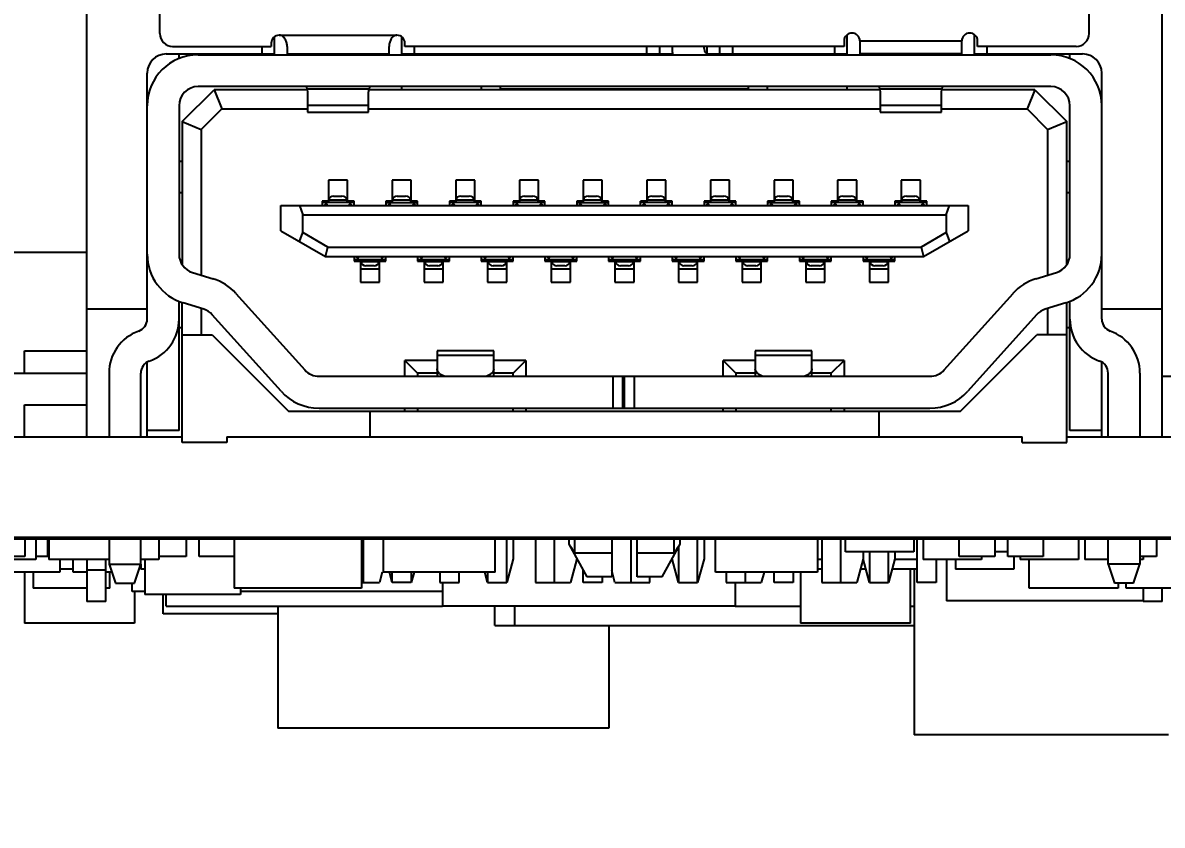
# Model space of a CAD drawing. Header units: millimetres. Extents: x 15 to 418, y 12 to 300.
# Drawn here: x 146.5 to 164.41, y 50.06 to 62.66 of the extents above; entities that cross this region are included whole.
import ezdxf

# ---------------------------------------------------------------- set-up
doc = ezdxf.new("R2010")
doc.units = ezdxf.units.MM
doc.header["$LTSCALE"] = 23.1
doc.layers.get('0').update_dxf_attribs({"linetype": 'CONTINUOUS'})
doc.styles.get("Standard").update_dxf_attribs({"font": 'txt', "width": 0.8})
doc.dimstyles.new('DIMSTYLE_3', dxfattribs={"dimtxt": 4, "dimasz": 4, "dimexe": 0.5, "dimexo": 0.0625, "dimgap": 1, "dimtad": 0, "dimtih": 1, "dimtoh": 1, "dimdec": 1, "dimdsep": 46, "dimtxsty": 'Standard', "dimblk": '_FILLED', "dimblk1": '_FILLED', "dimblk2": '_FILLED', "dimcen": 0.09, "dimadec": 0, "dimazin": 0, "dimtp": 0.01, "dimtm": 0.01, "dimtfac": 1, "dimtdec": 1, "dimtofl": 0, "dimtmove": 0, "dimatfit": 3, "dimldrblk": '_FILLED', "dimfxl": 0, "dimtolj": 1, "dimarcsym": 0})

# ---------------------------------------------------------------- blocks, each defined once
blk = doc.blocks.new('_FILLED')
at = {"color": 0, "linetype": 'ByBlock'}
blk.add_solid([(0, 0), (-1, 0.25), (-1, -0.25)], dxfattribs=at)
blk = doc.blocks.new('*D7')
at = {"color": 2, "linetype": 'Continuous', "transparency": 16777216}
for p, q in [((163.321, 75.647), (203.316, 75.647)), ((202.816, 75.647), (202.816, 62.851)), ((202.816, 50.055), (202.816, 62.851)), ((182.071, 50.055), (203.316, 50.055))]:
    blk.add_line(p, q, dxfattribs=at)
at = {"color": 2, "linetype": 'Continuous', "transparency": 16777216, "xscale": 4, "yscale": 4, "zscale": 4}
for p, rotation in [((202.816, 75.647), 90), ((202.816, 50.055), 270)]:
    blk.add_blockref('_FILLED', p, dxfattribs=dict(at, rotation=rotation))

msp = doc.modelspace()

# ---------------------------------------------------------------- linework, layer by layer
at = {"color": 6, "linetype": 'Continuous'}
for p, q in [((147.508, 56.155), (147.508, 74.047)), ((164.408, 56.155), (164.408, 74.047)), ((148.658, 62.487), (148.658, 66.437)), ((163.258, 62.487), (163.258, 66.437)), ((150.408, 62.337), (150.408, 62.287)), ((150.458, 62.167), (150.458, 62.435)), ((150.533, 62.462), (152.383, 62.462)), ((152.458, 62.155), (152.458, 62.435)), ((152.508, 62.287), (152.508, 62.337)), ((159.408, 62.371), (159.408, 62.287)), ((159.458, 62.155), (159.458, 62.468)), ((159.658, 62.371), (161.258, 62.371)), ((159.658, 62.371), (159.658, 62.155)), ((161.258, 62.155), (161.258, 62.371)), ((161.458, 62.167), (161.458, 62.468)), ((161.508, 62.287), (161.508, 62.371)), ((148.758, 62.167), (150.458, 62.167)), ((148.858, 62.287), (150.408, 62.287)), ((148.958, 62.097), (148.958, 62.167)), ((149.258, 62.155), (162.658, 62.155)), ((150.258, 62.287), (150.258, 62.167)), ((150.658, 62.285), (150.658, 62.155)), ((152.258, 62.164), (150.658, 62.164)), ((152.258, 62.155), (152.258, 62.285)), ((152.458, 62.167), (156.708, 62.167)), ((159.408, 62.287), (152.508, 62.287)), ((152.658, 62.167), (152.658, 62.287)), ((153.708, 62.167), (153.708, 62.155)), ((154.008, 62.167), (154.008, 62.155)), ((156.308, 62.167), (156.308, 62.287)), ((156.508, 62.287), (156.508, 62.167)), ((156.708, 62.287), (156.708, 62.255)), ((157.208, 62.255), (157.208, 62.287)), ((157.258, 62.167), (157.258, 62.287)), ((157.263, 62.167), (159.458, 62.167)), ((157.458, 62.167), (157.458, 62.287)), ((157.658, 62.287), (157.658, 62.167)), ((157.908, 62.155), (157.908, 62.167)), ((158.208, 62.155), (158.208, 62.167)), ((159.258, 62.287), (159.258, 62.167)), ((161.258, 62.171), (159.658, 62.171)), ((161.458, 62.167), (163.158, 62.167)), ((163.058, 62.287), (161.508, 62.287)), ((161.658, 62.167), (161.658, 62.287)), ((162.958, 62.097), (162.958, 62.167)), ((148.458, 58.004), (148.458, 61.867)), ((163.458, 58.004), (163.458, 61.867)), ((149.008, 61.105), (149.508, 61.605)), ((162.658, 61.655), (149.258, 61.655)), ((149.508, 61.605), (149.633, 61.305)), ((150.972, 61.605), (149.508, 61.605)), ((150.972, 61.615), (150.978, 61.56)), ((151.945, 61.615), (150.972, 61.615)), ((151.938, 61.56), (151.945, 61.615)), ((159.972, 61.605), (151.945, 61.605)), ((152.458, 61.605), (152.458, 61.655)), ((153.708, 61.655), (153.708, 61.605)), ((153.996, 61.605), (154.008, 61.617)), ((154.008, 61.617), (154.008, 61.655)), ((157.908, 61.617), (154.008, 61.617)), ((157.908, 61.617), (157.908, 61.655)), ((157.908, 61.617), (157.92, 61.605)), ((158.208, 61.605), (158.208, 61.655)), ((159.458, 61.605), (159.458, 61.655)), ((160.945, 61.615), (159.972, 61.615)), ((159.972, 61.615), (159.978, 61.56)), ((160.938, 61.56), (160.945, 61.615)), ((162.408, 61.605), (160.945, 61.605)), ((162.408, 61.605), (162.284, 61.305)), ((162.408, 61.605), (162.908, 61.105)), ((150.978, 61.56), (150.978, 61.255)), ((151.938, 61.255), (151.938, 61.56)), ((159.978, 61.56), (159.978, 61.255)), ((160.938, 61.255), (160.938, 61.56)), ((148.958, 61.355), (148.958, 59.022)), ((149.308, 60.981), (149.633, 61.305)), ((149.633, 61.305), (150.978, 61.305)), ((150.978, 61.363), (151.938, 61.363)), ((150.978, 61.255), (151.938, 61.255)), ((151.938, 61.305), (159.978, 61.305)), ((159.978, 61.363), (160.938, 61.363)), ((159.978, 61.255), (160.938, 61.255)), ((160.938, 61.305), (162.284, 61.305)), ((162.284, 61.305), (162.608, 60.981)), ((162.958, 59.022), (162.958, 61.355)), ((149.008, 61.105), (149.008, 58.861)), ((149.008, 61.105), (149.308, 60.981)), ((162.608, 60.981), (162.908, 61.105)), ((162.908, 58.861), (162.908, 61.105)), ((149.308, 60.981), (149.308, 58.693)), ((162.608, 60.981), (162.608, 58.693)), ((148.958, 60.485), (149.008, 60.485)), ((162.908, 60.485), (162.958, 60.485)), ((151.308, 60.185), (151.308, 59.855)), ((151.608, 60.185), (151.308, 60.185)), ((151.608, 59.855), (151.608, 60.185)), ((152.308, 60.185), (152.308, 59.855)), ((152.608, 60.185), (152.308, 60.185)), ((152.608, 59.855), (152.608, 60.185)), ((153.308, 60.185), (153.308, 59.855)), ((153.608, 60.185), (153.308, 60.185)), ((153.608, 59.855), (153.608, 60.185)), ((154.608, 60.185), (154.308, 60.185)), ((154.308, 60.185), (154.308, 59.855)), ((154.608, 59.855), (154.608, 60.185)), ((155.608, 60.185), (155.308, 60.185)), ((155.308, 60.185), (155.308, 59.855)), ((155.608, 59.855), (155.608, 60.185)), ((156.608, 60.185), (156.308, 60.185)), ((156.308, 60.185), (156.308, 59.855)), ((156.608, 59.855), (156.608, 60.185)), ((157.608, 60.185), (157.308, 60.185)), ((157.308, 60.185), (157.308, 59.855)), ((157.608, 59.855), (157.608, 60.185)), ((158.608, 60.185), (158.308, 60.185)), ((158.308, 60.185), (158.308, 59.855)), ((158.608, 59.855), (158.608, 60.185)), ((159.608, 60.185), (159.308, 60.185)), ((159.308, 60.185), (159.308, 59.855)), ((159.608, 59.855), (159.608, 60.185)), ((160.608, 60.185), (160.308, 60.185)), ((160.308, 60.185), (160.308, 59.855)), ((160.608, 59.855), (160.608, 60.185)), ((149.008, 59.985), (148.958, 59.985)), ((162.958, 59.985), (162.908, 59.985)), ((151.208, 59.855), (151.208, 59.79)), ((151.308, 59.855), (151.208, 59.855)), ((151.708, 59.835), (151.208, 59.835)), ((151.237, 59.79), (151.283, 59.835)), ((151.29, 59.79), (151.268, 59.82)), ((151.597, 59.869), (151.309, 59.869)), ((151.309, 59.855), (151.309, 59.835)), ((151.388, 59.935), (151.519, 59.935)), ((151.597, 59.869), (151.597, 59.835)), ((151.708, 59.855), (151.608, 59.855)), ((151.648, 59.82), (151.626, 59.79)), ((151.679, 59.79), (151.633, 59.835)), ((151.708, 59.79), (151.708, 59.855)), ((152.208, 59.855), (152.208, 59.79)), ((152.308, 59.855), (152.208, 59.855)), ((152.208, 59.835), (152.708, 59.835)), ((152.237, 59.79), (152.283, 59.835)), ((152.268, 59.82), (152.29, 59.79)), ((152.597, 59.869), (152.309, 59.869)), ((152.309, 59.855), (152.309, 59.835)), ((152.388, 59.935), (152.519, 59.935)), ((152.597, 59.869), (152.597, 59.835)), ((152.708, 59.855), (152.608, 59.855)), ((152.626, 59.79), (152.648, 59.82)), ((152.633, 59.835), (152.679, 59.79)), ((152.708, 59.79), (152.708, 59.855)), ((153.208, 59.855), (153.208, 59.79)), ((153.308, 59.855), (153.208, 59.855)), ((153.708, 59.835), (153.208, 59.835)), ((153.237, 59.79), (153.283, 59.835)), ((153.29, 59.79), (153.268, 59.82)), ((153.597, 59.869), (153.309, 59.869)), ((153.309, 59.855), (153.309, 59.835)), ((153.388, 59.935), (153.519, 59.935)), ((153.597, 59.869), (153.597, 59.835)), ((153.708, 59.855), (153.608, 59.855)), ((153.648, 59.82), (153.626, 59.79)), ((153.679, 59.79), (153.633, 59.835)), ((153.708, 59.79), (153.708, 59.855)), ((154.308, 59.855), (154.208, 59.855)), ((154.208, 59.855), (154.208, 59.79)), ((154.708, 59.835), (154.208, 59.835)), ((154.237, 59.79), (154.283, 59.835)), ((154.29, 59.79), (154.268, 59.82)), ((154.597, 59.869), (154.309, 59.869)), ((154.309, 59.855), (154.309, 59.835)), ((154.388, 59.935), (154.519, 59.935)), ((154.597, 59.869), (154.597, 59.835)), ((154.708, 59.855), (154.608, 59.855)), ((154.648, 59.82), (154.626, 59.79)), ((154.679, 59.79), (154.633, 59.835)), ((154.708, 59.79), (154.708, 59.855)), ((155.308, 59.855), (155.208, 59.855)), ((155.208, 59.855), (155.208, 59.79)), ((155.208, 59.835), (155.708, 59.835)), ((155.237, 59.79), (155.283, 59.835)), ((155.268, 59.82), (155.29, 59.79)), ((155.597, 59.869), (155.309, 59.869)), ((155.309, 59.855), (155.309, 59.835)), ((155.388, 59.935), (155.519, 59.935)), ((155.597, 59.869), (155.597, 59.835)), ((155.708, 59.855), (155.608, 59.855)), ((155.626, 59.79), (155.648, 59.82)), ((155.633, 59.835), (155.679, 59.79)), ((155.708, 59.79), (155.708, 59.855)), ((156.308, 59.855), (156.208, 59.855)), ((156.208, 59.79), (156.208, 59.855)), ((156.708, 59.835), (156.208, 59.835)), ((156.237, 59.79), (156.283, 59.835)), ((156.29, 59.79), (156.268, 59.82)), ((156.597, 59.869), (156.309, 59.869)), ((156.309, 59.855), (156.309, 59.835)), ((156.388, 59.935), (156.519, 59.935)), ((156.597, 59.869), (156.597, 59.835)), ((156.708, 59.855), (156.608, 59.855)), ((156.648, 59.82), (156.626, 59.79)), ((156.679, 59.79), (156.633, 59.835)), ((156.708, 59.79), (156.708, 59.855)), ((157.308, 59.855), (157.208, 59.855)), ((157.208, 59.855), (157.208, 59.79)), ((157.708, 59.835), (157.208, 59.835)), ((157.237, 59.79), (157.283, 59.835)), ((157.29, 59.79), (157.268, 59.82)), ((157.597, 59.869), (157.309, 59.869)), ((157.309, 59.855), (157.309, 59.835)), ((157.388, 59.935), (157.519, 59.935)), ((157.597, 59.869), (157.597, 59.835)), ((157.708, 59.855), (157.608, 59.855)), ((157.648, 59.82), (157.626, 59.79)), ((157.679, 59.79), (157.633, 59.835)), ((157.708, 59.79), (157.708, 59.855)), ((158.308, 59.855), (158.208, 59.855)), ((158.208, 59.855), (158.208, 59.79)), ((158.208, 59.835), (158.708, 59.835)), ((158.237, 59.79), (158.283, 59.835)), ((158.268, 59.82), (158.29, 59.79)), ((158.597, 59.869), (158.309, 59.869)), ((158.309, 59.855), (158.309, 59.835)), ((158.388, 59.935), (158.519, 59.935)), ((158.597, 59.869), (158.597, 59.835)), ((158.708, 59.855), (158.608, 59.855)), ((158.626, 59.79), (158.648, 59.82)), ((158.633, 59.835), (158.679, 59.79)), ((158.708, 59.79), (158.708, 59.855)), ((159.308, 59.855), (159.208, 59.855)), ((159.208, 59.855), (159.208, 59.79)), ((159.708, 59.835), (159.208, 59.835)), ((159.237, 59.79), (159.283, 59.835)), ((159.29, 59.79), (159.268, 59.82)), ((159.597, 59.869), (159.309, 59.869)), ((159.309, 59.855), (159.309, 59.835)), ((159.388, 59.935), (159.519, 59.935)), ((159.597, 59.869), (159.597, 59.835)), ((159.708, 59.855), (159.608, 59.855)), ((159.648, 59.82), (159.626, 59.79)), ((159.679, 59.79), (159.633, 59.835)), ((159.708, 59.79), (159.708, 59.855)), ((160.308, 59.855), (160.208, 59.855)), ((160.208, 59.855), (160.208, 59.79)), ((160.708, 59.835), (160.208, 59.835)), ((160.237, 59.79), (160.283, 59.835)), ((160.29, 59.79), (160.268, 59.82)), ((160.597, 59.869), (160.309, 59.869)), ((160.309, 59.855), (160.309, 59.835)), ((160.388, 59.935), (160.519, 59.935)), ((160.597, 59.869), (160.597, 59.835)), ((160.708, 59.855), (160.608, 59.855)), ((160.648, 59.82), (160.626, 59.79)), ((160.679, 59.79), (160.633, 59.835)), ((160.708, 59.79), (160.708, 59.855)), ((150.558, 59.39), (150.558, 59.79)), ((150.558, 59.79), (161.358, 59.79)), ((150.851, 59.79), (150.903, 59.64)), ((150.903, 59.364), (150.903, 59.64)), ((150.903, 59.64), (161.014, 59.64)), ((161.014, 59.64), (161.066, 59.79)), ((161.014, 59.64), (161.014, 59.364)), ((161.358, 59.79), (161.358, 59.39)), ((150.558, 59.39), (151.258, 58.985)), ((150.851, 59.221), (150.903, 59.364)), ((151.298, 59.135), (150.903, 59.364)), ((161.014, 59.364), (160.618, 59.135)), ((160.658, 58.985), (161.358, 59.39)), ((161.014, 59.364), (161.066, 59.221)), ((151.258, 58.985), (151.298, 59.135)), ((151.298, 59.135), (160.618, 59.135)), ((160.618, 59.135), (160.658, 58.985)), ((151.258, 58.985), (160.658, 58.985)), ((151.708, 58.985), (151.708, 58.915)), ((151.708, 58.94), (152.208, 58.94)), ((151.708, 58.915), (151.808, 58.915)), ((151.733, 58.94), (151.733, 58.915)), ((151.737, 58.985), (151.783, 58.94)), ((151.79, 58.985), (151.768, 58.955)), ((151.808, 58.94), (151.814, 58.906)), ((151.808, 58.915), (151.808, 58.585)), ((152.102, 58.906), (152.108, 58.94)), ((152.108, 58.585), (152.108, 58.915)), ((152.108, 58.915), (152.208, 58.915)), ((152.148, 58.955), (152.126, 58.985)), ((152.133, 58.94), (152.179, 58.985)), ((152.183, 58.915), (152.183, 58.94)), ((152.208, 58.915), (152.208, 58.985)), ((152.708, 58.985), (152.708, 58.915)), ((152.708, 58.94), (153.208, 58.94)), ((152.708, 58.915), (152.808, 58.915)), ((152.733, 58.94), (152.733, 58.915)), ((152.737, 58.985), (152.783, 58.94)), ((152.79, 58.985), (152.768, 58.955)), ((152.808, 58.94), (152.814, 58.906)), ((152.808, 58.915), (152.808, 58.585)), ((153.102, 58.906), (153.108, 58.94)), ((153.108, 58.585), (153.108, 58.915)), ((153.108, 58.915), (153.208, 58.915)), ((153.148, 58.955), (153.126, 58.985)), ((153.133, 58.94), (153.179, 58.985)), ((153.183, 58.915), (153.183, 58.94)), ((153.208, 58.915), (153.208, 58.985)), ((153.708, 58.985), (153.708, 58.915)), ((153.708, 58.94), (154.208, 58.94)), ((153.708, 58.915), (153.808, 58.915)), ((153.733, 58.94), (153.733, 58.915)), ((153.737, 58.985), (153.783, 58.94)), ((153.79, 58.985), (153.768, 58.955)), ((153.808, 58.94), (153.814, 58.906)), ((153.808, 58.915), (153.808, 58.585)), ((154.102, 58.906), (154.108, 58.94)), ((154.108, 58.915), (154.208, 58.915)), ((154.108, 58.585), (154.108, 58.915)), ((154.148, 58.955), (154.126, 58.985)), ((154.133, 58.94), (154.179, 58.985)), ((154.183, 58.915), (154.183, 58.94)), ((154.208, 58.915), (154.208, 58.985)), ((154.708, 58.985), (154.708, 58.915)), ((154.708, 58.94), (155.208, 58.94)), ((154.708, 58.915), (154.808, 58.915)), ((154.733, 58.94), (154.733, 58.915)), ((154.737, 58.985), (154.783, 58.94)), ((154.79, 58.985), (154.768, 58.955)), ((154.808, 58.94), (154.814, 58.906)), ((154.808, 58.915), (154.808, 58.585)), ((155.102, 58.906), (155.108, 58.94)), ((155.108, 58.915), (155.208, 58.915)), ((155.108, 58.585), (155.108, 58.915)), ((155.148, 58.955), (155.126, 58.985)), ((155.133, 58.94), (155.179, 58.985)), ((155.183, 58.915), (155.183, 58.94)), ((155.208, 58.915), (155.208, 58.985)), ((155.708, 58.985), (155.708, 58.915)), ((155.708, 58.94), (156.208, 58.94)), ((155.708, 58.915), (155.808, 58.915)), ((155.733, 58.94), (155.733, 58.915)), ((155.737, 58.985), (155.783, 58.94)), ((155.79, 58.985), (155.768, 58.955)), ((155.808, 58.94), (155.814, 58.906)), ((155.808, 58.915), (155.808, 58.585)), ((156.102, 58.906), (156.108, 58.94)), ((156.108, 58.915), (156.208, 58.915)), ((156.108, 58.585), (156.108, 58.915)), ((156.148, 58.955), (156.126, 58.985)), ((156.133, 58.94), (156.179, 58.985)), ((156.183, 58.915), (156.183, 58.94)), ((156.208, 58.915), (156.208, 58.985)), ((156.708, 58.985), (156.708, 58.915)), ((156.708, 58.94), (157.208, 58.94)), ((156.708, 58.915), (156.808, 58.915)), ((156.733, 58.94), (156.733, 58.915)), ((156.737, 58.985), (156.783, 58.94)), ((156.79, 58.985), (156.768, 58.955)), ((156.808, 58.94), (156.814, 58.906)), ((156.808, 58.915), (156.808, 58.585)), ((157.102, 58.906), (157.108, 58.94)), ((157.108, 58.915), (157.208, 58.915)), ((157.108, 58.585), (157.108, 58.915)), ((157.148, 58.955), (157.126, 58.985)), ((157.133, 58.94), (157.179, 58.985)), ((157.183, 58.915), (157.183, 58.94)), ((157.208, 58.915), (157.208, 58.985)), ((157.708, 58.985), (157.708, 58.915)), ((157.708, 58.94), (158.208, 58.94)), ((157.708, 58.915), (157.808, 58.915)), ((157.733, 58.94), (157.733, 58.915)), ((157.737, 58.985), (157.783, 58.94)), ((157.79, 58.985), (157.768, 58.955)), ((157.808, 58.94), (157.814, 58.906)), ((157.808, 58.915), (157.808, 58.585)), ((158.102, 58.906), (158.108, 58.94)), ((158.108, 58.915), (158.208, 58.915)), ((158.108, 58.585), (158.108, 58.915)), ((158.148, 58.955), (158.126, 58.985)), ((158.133, 58.94), (158.179, 58.985)), ((158.183, 58.915), (158.183, 58.94)), ((158.208, 58.915), (158.208, 58.985)), ((158.708, 58.985), (158.708, 58.915)), ((158.708, 58.94), (159.208, 58.94)), ((158.708, 58.915), (158.808, 58.915)), ((158.733, 58.94), (158.733, 58.915)), ((158.737, 58.985), (158.783, 58.94)), ((158.79, 58.985), (158.768, 58.955)), ((158.808, 58.94), (158.814, 58.906)), ((158.808, 58.915), (158.808, 58.585)), ((159.102, 58.906), (159.108, 58.94)), ((159.108, 58.915), (159.208, 58.915)), ((159.108, 58.585), (159.108, 58.915)), ((159.148, 58.955), (159.126, 58.985)), ((159.133, 58.94), (159.179, 58.985)), ((159.183, 58.915), (159.183, 58.94)), ((159.208, 58.915), (159.208, 58.985)), ((159.708, 58.985), (159.708, 58.915)), ((159.708, 58.94), (160.208, 58.94)), ((159.708, 58.915), (159.808, 58.915)), ((159.733, 58.94), (159.733, 58.915)), ((159.737, 58.985), (159.783, 58.94)), ((159.79, 58.985), (159.768, 58.955)), ((159.808, 58.94), (159.814, 58.906)), ((159.808, 58.915), (159.808, 58.585)), ((160.102, 58.906), (160.108, 58.94)), ((160.108, 58.915), (160.208, 58.915)), ((160.108, 58.585), (160.108, 58.915)), ((160.148, 58.955), (160.126, 58.985)), ((160.133, 58.94), (160.179, 58.985)), ((160.183, 58.915), (160.183, 58.94)), ((160.208, 58.915), (160.208, 58.985)), ((149.171, 58.735), (149.492, 58.637)), ((152.108, 58.79), (151.808, 58.79)), ((151.814, 58.906), (152.102, 58.906)), ((152.023, 58.84), (151.893, 58.84)), ((153.108, 58.79), (152.808, 58.79)), ((152.814, 58.906), (153.102, 58.906)), ((153.023, 58.84), (152.893, 58.84)), ((154.108, 58.79), (153.808, 58.79)), ((153.814, 58.906), (154.102, 58.906)), ((154.023, 58.84), (153.893, 58.84)), ((155.108, 58.79), (154.808, 58.79)), ((154.814, 58.906), (155.102, 58.906)), ((155.023, 58.84), (154.893, 58.84)), ((156.108, 58.79), (155.808, 58.79)), ((155.814, 58.906), (156.102, 58.906)), ((156.023, 58.84), (155.893, 58.84)), ((157.108, 58.79), (156.808, 58.79)), ((156.814, 58.906), (157.102, 58.906)), ((157.023, 58.84), (156.893, 58.84)), ((158.108, 58.79), (157.808, 58.79)), ((157.814, 58.906), (158.102, 58.906)), ((158.023, 58.84), (157.893, 58.84)), ((159.108, 58.79), (158.808, 58.79)), ((158.814, 58.906), (159.102, 58.906)), ((159.023, 58.84), (158.893, 58.84)), ((160.108, 58.79), (159.808, 58.79)), ((159.814, 58.906), (160.102, 58.906)), ((160.023, 58.84), (159.893, 58.84)), ((162.424, 58.637), (162.746, 58.735)), ((151.808, 58.585), (152.108, 58.585)), ((152.808, 58.585), (153.108, 58.585)), ((153.808, 58.585), (154.108, 58.585)), ((154.808, 58.585), (155.108, 58.585)), ((155.808, 58.585), (156.108, 58.585)), ((156.808, 58.585), (157.108, 58.585)), ((157.808, 58.585), (158.108, 58.585)), ((158.808, 58.585), (159.108, 58.585)), ((159.808, 58.585), (160.108, 58.585)), ((149.853, 58.407), (150.935, 57.205)), ((160.981, 57.205), (162.064, 58.407)), ((148.958, 56.255), (148.958, 58.287)), ((149.008, 56.067), (149.008, 58.257)), ((149.346, 58.159), (149.024, 58.257)), ((162.892, 58.257), (162.571, 58.159)), ((162.908, 56.067), (162.908, 58.257)), ((162.958, 56.255), (162.958, 58.287)), ((147.508, 58.167), (148.458, 58.167)), ((149.308, 58.17), (149.308, 57.755)), ((150.564, 56.87), (149.481, 58.072)), ((162.435, 58.072), (161.353, 56.87)), ((162.608, 58.17), (162.608, 57.755)), ((163.458, 58.167), (164.408, 58.167)), ((149.008, 57.867), (148.958, 57.867)), ((162.958, 57.867), (162.908, 57.867)), ((149.008, 57.755), (149.478, 57.755)), ((149.478, 57.755), (150.678, 56.555)), ((161.238, 56.555), (162.438, 57.755)), ((162.908, 57.755), (162.438, 57.755)), ((153.903, 57.505), (153.013, 57.505)), ((153.013, 57.505), (153.013, 57.105)), ((153.903, 57.105), (153.903, 57.505)), ((158.903, 57.505), (158.013, 57.505)), ((158.013, 57.505), (158.013, 57.105)), ((158.903, 57.105), (158.903, 57.505)), ((148.458, 56.155), (148.458, 57.326)), ((153.013, 57.355), (152.508, 57.355)), ((152.708, 57.155), (152.508, 57.355)), ((152.508, 57.105), (152.508, 57.355)), ((153.903, 57.432), (153.013, 57.432)), ((154.408, 57.355), (153.903, 57.355)), ((154.408, 57.355), (154.208, 57.155)), ((154.408, 57.355), (154.408, 57.105)), ((158.013, 57.355), (157.508, 57.355)), ((157.708, 57.155), (157.508, 57.355)), ((157.508, 57.105), (157.508, 57.355)), ((158.903, 57.432), (158.013, 57.432)), ((159.408, 57.355), (158.903, 57.355)), ((159.408, 57.355), (159.208, 57.155)), ((159.408, 57.355), (159.408, 57.105)), ((163.458, 56.155), (163.458, 57.326)), ((147.858, 57.155), (147.858, 56.155)), ((148.358, 56.155), (148.358, 57.155)), ((153.013, 57.155), (152.708, 57.155)), ((152.708, 57.155), (152.708, 57.105)), ((154.208, 57.155), (153.903, 57.155)), ((154.208, 57.105), (154.208, 57.155)), ((158.013, 57.155), (157.708, 57.155)), ((157.708, 57.155), (157.708, 57.105)), ((159.208, 57.155), (158.903, 57.155)), ((159.208, 57.105), (159.208, 57.155)), ((163.558, 56.155), (163.558, 57.155)), ((164.058, 57.155), (164.058, 56.155)), ((151.158, 57.105), (160.758, 57.105)), ((155.778, 56.605), (155.778, 57.105)), ((155.928, 57.105), (155.928, 56.605)), ((155.958, 56.605), (155.958, 57.105)), ((156.108, 57.105), (156.108, 56.605)), ((151.158, 56.605), (160.758, 56.605)), ((152.508, 56.555), (152.508, 56.605)), ((152.708, 56.605), (152.708, 56.555)), ((154.208, 56.555), (154.208, 56.605)), ((154.408, 56.605), (154.408, 56.555)), ((157.508, 56.555), (157.508, 56.605)), ((157.708, 56.605), (157.708, 56.555)), ((159.208, 56.555), (159.208, 56.605)), ((159.408, 56.605), (159.408, 56.555)), ((150.678, 56.555), (161.238, 56.555)), ((151.958, 56.555), (151.958, 56.155)), ((159.958, 56.155), (159.958, 56.555)), ((148.958, 56.255), (148.458, 56.255)), ((163.458, 56.255), (162.958, 56.255)), ((149.708, 56.067), (149.008, 56.067)), ((149.708, 56.155), (151.958, 56.155)), ((149.708, 56.155), (149.708, 56.067)), ((159.958, 56.155), (162.208, 56.155)), ((162.208, 56.067), (162.208, 56.155)), ((162.208, 56.067), (162.908, 56.067)), ((147.858, 54.555), (147.858, 54.155)), ((148.358, 54.155), (148.358, 54.555)), ((151.858, 53.867), (151.858, 54.555)), ((154.108, 53.867), (154.108, 54.555)), ((154.208, 54.555), (154.208, 54.24)), ((154.558, 54.555), (154.558, 53.867)), ((154.858, 53.867), (154.858, 54.555)), ((155.083, 54.555), (155.083, 54.471)), ((155.083, 54.471), (155.368, 53.955)), ((155.176, 54.335), (155.176, 54.555)), ((155.758, 54.555), (155.758, 53.955)), ((156.058, 54.555), (156.058, 53.867)), ((156.158, 53.955), (156.158, 54.555)), ((156.548, 53.955), (156.833, 54.471)), ((156.74, 54.335), (156.74, 54.555)), ((156.833, 54.471), (156.833, 54.555)), ((157.108, 53.867), (157.108, 54.555)), ((157.208, 54.555), (157.208, 54.241)), ((159.058, 54.555), (159.058, 53.867)), ((159.358, 53.867), (159.358, 54.555)), ((160.558, 53.867), (160.558, 54.555)), ((163.558, 54.155), (163.558, 54.555)), ((164.058, 54.555), (164.058, 54.155)), ((155.176, 54.335), (155.758, 54.335)), ((156.158, 54.335), (156.74, 54.335)), ((156.808, 54.426), (156.808, 53.867)), ((159.708, 54.347), (159.708, 54.241)), ((159.808, 54.347), (159.808, 53.867)), ((160.108, 53.867), (160.108, 54.347)), ((160.208, 54.347), (160.208, 54.24)), ((147.508, 54.227), (147.508, 53.567)), ((147.808, 53.567), (147.808, 54.227)), ((147.858, 54.155), (148.358, 54.155)), ((147.858, 54.155), (147.958, 53.855)), ((148.258, 53.855), (148.358, 54.155)), ((154.208, 54.24), (154.108, 53.867)), ((155.208, 54.241), (155.108, 53.867)), ((155.208, 54.245), (155.208, 54.241)), ((156.708, 54.241), (156.708, 54.245)), ((156.808, 53.867), (156.708, 54.241)), ((157.208, 54.241), (157.108, 53.867)), ((159.708, 54.241), (159.608, 53.867)), ((159.808, 53.867), (159.708, 54.24)), ((160.208, 54.24), (160.108, 53.867)), ((160.858, 54.227), (160.858, 53.867)), ((164.058, 54.155), (163.558, 54.155)), ((163.558, 54.155), (163.658, 53.855)), ((163.958, 53.855), (164.058, 54.155)), ((147.508, 54.067), (147.808, 54.067)), ((152.152, 54.031), (152.108, 53.867)), ((152.308, 53.867), (152.265, 54.027)), ((152.308, 53.867), (152.308, 54.027)), ((152.608, 54.027), (152.608, 53.867)), ((152.651, 54.027), (152.608, 53.867)), ((153.058, 54.027), (153.058, 53.867)), ((153.358, 53.867), (153.358, 54.027)), ((153.808, 53.867), (153.765, 54.027)), ((153.808, 54.027), (153.808, 53.867)), ((155.308, 53.867), (155.308, 54.064)), ((155.758, 53.955), (155.368, 53.955)), ((155.608, 53.955), (155.608, 53.867)), ((155.808, 53.867), (155.758, 54.054)), ((156.548, 53.955), (156.158, 53.955)), ((156.358, 53.867), (156.358, 53.955)), ((157.558, 54.027), (157.558, 53.867)), ((157.858, 53.867), (157.858, 54.027)), ((158.151, 54.027), (158.108, 53.867)), ((158.308, 53.867), (158.308, 54.027)), ((158.608, 54.027), (158.608, 53.867)), ((147.958, 53.855), (148.258, 53.855)), ((151.824, 53.867), (152.108, 53.867)), ((152.608, 53.867), (152.308, 53.867)), ((153.058, 53.867), (153.358, 53.867)), ((153.808, 53.867), (154.108, 53.867)), ((154.558, 53.867), (155.108, 53.867)), ((155.608, 53.867), (155.308, 53.867)), ((155.808, 53.867), (156.358, 53.867)), ((156.808, 53.867), (157.108, 53.867)), ((157.558, 53.867), (158.108, 53.867)), ((158.608, 53.867), (158.308, 53.867)), ((159.058, 53.867), (159.608, 53.867)), ((159.808, 53.867), (160.108, 53.867)), ((160.858, 53.867), (160.558, 53.867)), ((163.958, 53.855), (163.658, 53.855)), ((164.108, 53.777), (164.108, 53.567)), ((164.408, 53.567), (164.408, 53.777)), ((147.808, 53.567), (147.508, 53.567)), ((164.408, 53.567), (164.108, 53.567))]:
    msp.add_line(p, q, dxfattribs=at)
at = {"color": 7, "linetype": 'Continuous'}
for p, q in [((145.942, 59.055), (147.508, 59.055)), ((146.531, 57.155), (146.531, 57.505)), ((146.531, 57.505), (147.508, 57.505)), ((145.558, 57.155), (147.508, 57.155)), ((164.408, 57.105), (166.978, 57.105)), ((146.531, 56.155), (146.531, 56.656)), ((146.531, 56.656), (147.508, 56.656)), ((127.258, 56.155), (149.008, 56.155)), ((151.958, 56.155), (159.958, 56.155)), ((162.908, 56.155), (183.258, 56.155)), ((127.258, 54.577), (183.258, 54.577)), ((127.258, 54.555), (183.258, 54.555)), ((146.533, 54.555), (146.533, 54.277)), ((146.709, 54.555), (146.709, 54.227)), ((146.89, 54.555), (146.89, 54.277)), ((146.912, 54.555), (146.912, 54.227)), ((148.64, 54.555), (148.64, 54.227)), ((149.072, 54.555), (149.072, 54.277)), ((149.274, 54.277), (149.274, 54.555)), ((149.824, 54.555), (149.824, 53.777)), ((151.824, 54.555), (151.824, 53.777)), ((152.165, 54.555), (152.165, 54.027)), ((153.928, 54.027), (153.928, 54.555)), ((157.39, 54.027), (157.39, 54.555)), ((158.99, 54.555), (158.99, 54.027)), ((159.432, 54.347), (159.432, 54.555)), ((160.504, 54.555), (160.504, 54.347)), ((160.654, 54.555), (160.654, 54.227)), ((161.219, 54.277), (161.219, 54.555)), ((161.778, 54.555), (161.778, 54.277)), ((161.981, 54.277), (161.981, 54.555)), ((162.54, 54.555), (162.54, 54.277)), ((163.092, 54.555), (163.092, 54.227)), ((163.194, 54.555), (163.194, 54.227)), ((164.318, 54.555), (164.318, 54.277)), ((146.533, 54.277), (145.463, 54.277)), ((146.913, 54.277), (146.709, 54.277)), ((149.072, 54.277), (148.64, 54.277)), ((149.834, 54.277), (149.274, 54.277)), ((160.504, 54.347), (159.432, 54.347)), ((161.778, 54.277), (161.219, 54.277)), ((161.568, 54.277), (161.568, 54.227)), ((161.981, 54.347), (161.778, 54.347)), ((162.54, 54.277), (161.981, 54.277)), ((162.076, 54.277), (162.076, 54.077)), ((162.178, 54.277), (162.178, 54.227)), ((164.318, 54.277), (164.058, 54.277)), ((164.108, 54.277), (164.108, 54.227)), ((146.709, 54.227), (145.795, 54.227)), ((147.858, 54.227), (146.912, 54.227)), ((147.083, 54.227), (147.083, 54.027)), ((147.293, 54.077), (147.083, 54.077)), ((147.293, 54.027), (147.293, 54.227)), ((148.64, 54.227), (148.358, 54.227)), ((148.36, 54.155), (148.36, 54.077)), ((148.431, 54.077), (148.36, 54.077)), ((148.423, 54.227), (148.423, 53.677)), ((159.058, 54.227), (158.99, 54.227)), ((159.058, 54.077), (158.99, 54.077)), ((159.752, 54.077), (159.664, 54.077)), ((160.558, 54.077), (160.164, 54.077)), ((160.558, 54.227), (160.208, 54.227)), ((160.451, 53.227), (160.451, 54.077)), ((160.508, 54.077), (160.508, 51.477)), ((161.568, 54.227), (160.654, 54.227)), ((161.016, 54.227), (161.016, 53.577)), ((161.162, 54.227), (161.162, 54.077)), ((162.076, 54.077), (161.162, 54.077)), ((163.092, 54.227), (162.178, 54.227)), ((162.316, 53.777), (162.316, 54.227)), ((163.558, 54.227), (163.194, 54.227)), ((164.108, 54.227), (164.058, 54.227)), ((147.083, 54.027), (145.558, 54.027)), ((146.531, 54.027), (146.531, 53.227)), ((146.665, 54.027), (146.665, 53.777)), ((147.508, 54.027), (147.293, 54.027)), ((147.901, 54.027), (147.808, 54.027)), ((147.871, 53.777), (147.871, 54.027)), ((153.928, 54.027), (152.165, 54.027)), ((158.99, 54.027), (157.39, 54.027)), ((158.723, 54.027), (158.723, 53.227)), ((147.508, 53.777), (146.665, 53.777)), ((147.871, 53.777), (147.808, 53.777)), ((148.224, 53.727), (148.224, 53.855)), ((148.423, 53.727), (148.224, 53.727)), ((148.259, 53.727), (148.259, 53.227)), ((151.824, 53.777), (149.824, 53.777)), ((149.923, 53.777), (149.923, 53.677)), ((153.096, 53.727), (149.923, 53.727)), ((153.096, 53.867), (153.096, 53.497)), ((157.696, 53.867), (157.696, 53.497)), ((163.716, 53.777), (162.316, 53.777)), ((163.716, 53.855), (163.716, 53.777)), ((163.84, 53.777), (163.84, 53.855)), ((165.24, 53.777), (163.84, 53.777)), ((149.923, 53.677), (148.423, 53.677)), ((148.708, 53.377), (148.708, 53.677)), ((148.758, 53.496), (148.758, 53.677)), ((164.108, 53.577), (161.016, 53.577)), ((150.51, 53.377), (148.708, 53.377)), ((148.758, 53.496), (153.096, 53.496)), ((150.51, 53.496), (150.51, 51.577)), ((157.696, 53.497), (153.096, 53.497)), ((153.92, 53.191), (153.92, 53.496)), ((154.237, 53.191), (154.237, 53.496)), ((157.696, 53.496), (158.723, 53.496)), ((160.451, 53.496), (160.508, 53.496)), ((148.259, 53.227), (146.531, 53.227)), ((155.71, 53.191), (155.71, 51.577)), ((160.451, 53.227), (158.723, 53.227)), ((155.71, 51.577), (150.51, 51.577)), ((164.508, 51.477), (160.508, 51.477))]:
    msp.add_line(p, q, dxfattribs=at)
at = {"color": 4, "linetype": 'Continuous'}
msp.add_line((153.92, 53.191), (160.508, 53.191), dxfattribs=at)
at = {"color": 6, "linetype": 'Continuous'}
for centre, radius, start, end in [((159.533, 62.371), 0.125, 0, 180), ((161.383, 62.371), 0.125, 0, 180), ((148.858, 62.487), 0.2, 180, 270), ((150.533, 62.337), 0.125, 90, 180), ((152.383, 62.337), 0.125, 0, 90), ((163.058, 62.487), 0.2, 270, 360), ((148.758, 61.867), 0.3, 90, 180), ((149.258, 61.355), 0.8, 90, 180), ((157.308, 62.255), 0.6, 180, 189.5941), ((157.308, 62.255), 0.1, 180, 270), ((162.658, 61.355), 0.8, 0, 90), ((163.158, 61.867), 0.3, 0, 90), ((149.258, 61.355), 0.3, 90, 180), ((162.658, 61.355), 0.3, 0, 90), ((151.388, 59.855), 0.08, 89.936, 169.998), ((151.519, 59.855), 0.08, 10.002, 90.0656), ((152.388, 59.855), 0.08, 89.936, 169.998), ((152.519, 59.855), 0.08, 10.002, 90.0656), ((153.388, 59.855), 0.08, 89.936, 169.998), ((153.519, 59.855), 0.08, 10.002, 90.0656), ((154.388, 59.855), 0.08, 89.936, 169.998), ((154.519, 59.855), 0.08, 10.002, 90.0656), ((155.388, 59.855), 0.08, 89.936, 169.998), ((155.519, 59.855), 0.08, 10.002, 90.0656), ((156.388, 59.855), 0.08, 89.936, 169.998), ((156.519, 59.855), 0.08, 10.002, 90.0656), ((157.388, 59.855), 0.08, 89.936, 169.998), ((157.519, 59.855), 0.08, 10.002, 90.0656), ((158.388, 59.855), 0.08, 89.936, 169.998), ((158.519, 59.855), 0.08, 10.002, 90.0656), ((159.388, 59.855), 0.08, 89.936, 169.998), ((159.519, 59.855), 0.08, 10.002, 90.0656), ((160.388, 59.855), 0.08, 89.936, 169.998), ((160.519, 59.855), 0.08, 10.002, 90.0656), ((149.258, 59.022), 0.8, 180, 253), ((149.258, 59.022), 0.3, 180, 253), ((162.658, 59.022), 0.3, 287, 360), ((162.658, 59.022), 0.8, 287, 360), ((151.893, 58.92), 0.08, 190.0011, 270.0475), ((152.024, 58.92), 0.08, 269.9525, 349.9987), ((152.893, 58.92), 0.08, 190.0011, 270.0475), ((153.024, 58.92), 0.08, 269.9525, 349.9986), ((153.893, 58.92), 0.08, 190.0011, 270.0475), ((154.024, 58.92), 0.08, 269.9525, 349.9986), ((154.893, 58.92), 0.08, 190.0011, 270.0475), ((155.024, 58.92), 0.08, 269.9525, 349.9987), ((155.893, 58.92), 0.08, 190.0011, 270.0475), ((156.024, 58.92), 0.08, 269.9525, 349.9986), ((156.893, 58.92), 0.08, 190.0011, 270.0475), ((157.024, 58.92), 0.08, 269.9525, 349.9986), ((157.893, 58.92), 0.08, 190.0011, 270.0475), ((158.024, 58.92), 0.08, 269.9525, 349.9986), ((158.893, 58.92), 0.08, 190.0011, 270.0475), ((159.024, 58.92), 0.08, 269.9525, 349.9986), ((159.893, 58.92), 0.08, 190.0011, 270.0475), ((160.024, 58.92), 0.08, 269.9525, 349.9986), ((149.258, 57.872), 0.8, 42, 73), ((162.658, 57.872), 0.8, 107, 138), ((149.258, 57.872), 0.3, 42, 73), ((162.658, 57.872), 0.3, 107, 138), ((148.258, 58.004), 0.2, 289.4712, 360), ((148.258, 58.004), 0.7, 289.4712, 360), ((163.658, 58.004), 0.7, 180, 250.5288), ((163.658, 58.004), 0.2, 180, 250.5288), ((148.558, 57.155), 0.7, 109.4712, 180), ((163.358, 57.155), 0.7, 0, 70.5288), ((148.558, 57.155), 0.2, 109.4712, 180), ((163.358, 57.155), 0.2, 0, 70.5288), ((151.158, 57.405), 0.3, 222, 270), ((160.758, 57.405), 0.3, 270, 318), ((151.158, 57.405), 0.8, 222, 270), ((160.758, 57.405), 0.8, 270, 318), ((151.843, 52.15), 3.986, 33.2547, 35.62), ((160.074, 52.15), 3.986, 144.38, 146.7453)]:
    msp.add_arc(centre, radius, start, end, dxfattribs=at)
for centre, start_param, end_param in [((150.961, 61.355), -0.523599, 0), ((151.955, 61.355), 0, 0.523599), ((159.961, 61.355), -0.523599, 0), ((160.955, 61.355), 0, 0.523599)]:
    msp.add_ellipse(centre, major_axis=(0, 0.3), ratio=0.069927, start_param=start_param, end_param=end_param, dxfattribs=at)
for points, knots in [([(150.658, 62.285), (150.658, 62.303), (150.653, 62.341), (150.636, 62.386), (150.614, 62.42), (150.592, 62.442), (150.565, 62.458), (150.544, 62.462), (150.533, 62.462)], [0, 0, 0, 0, 0.22674, 0.476285, 0.606014, 0.737152, 0.868626, 1, 1, 1, 1]), ([(152.383, 62.462), (152.373, 62.462), (152.352, 62.458), (152.325, 62.442), (152.303, 62.419), (152.28, 62.386), (152.263, 62.341), (152.258, 62.303), (152.258, 62.285)], [0, 0, 0, 0, 0.131377, 0.262777, 0.393993, 0.523719, 0.773285, 1, 1, 1, 1]), ([(153.124, 57.105), (153.108, 57.111), (153.078, 57.126), (153.042, 57.153), (153.019, 57.185), (153.013, 57.21), (153.013, 57.221)], [0, 0, 0, 0, 0.308415, 0.574483, 0.800174, 1, 1, 1, 1]), ([(153.903, 57.221), (153.903, 57.21), (153.898, 57.185), (153.875, 57.153), (153.838, 57.126), (153.809, 57.111), (153.793, 57.105)], [0, 0, 0, 0, 0.199492, 0.424376, 0.690411, 1, 1, 1, 1]), ([(158.124, 57.105), (158.108, 57.111), (158.079, 57.126), (158.043, 57.154), (158.019, 57.185), (158.013, 57.21), (158.013, 57.221)], [0, 0, 0, 0, 0.308769, 0.574454, 0.800175, 1, 1, 1, 1]), ([(158.903, 57.221), (158.903, 57.21), (158.897, 57.185), (158.874, 57.154), (158.838, 57.126), (158.809, 57.111), (158.793, 57.105)], [0, 0, 0, 0, 0.199825, 0.425546, 0.691231, 1, 1, 1, 1])]:
    msp.add_open_spline(points, degree=3, knots=knots, dxfattribs=at)

# ---------------------------------------------------------------- dimensions: what is measured, and where the dimension line sits
at = {"color": 2, "linetype": 'Continuous'}
dim = msp.add_linear_dim(base=(202.816, 50.055), p1=(163.258, 75.647), p2=(182.008, 50.055), angle=270, dimstyle='DIMSTYLE_3', override={"dimtad": 1, "dimtih": 0, "dimtoh": 0}, dxfattribs=at)
dim.commit()
dim.dimension.update_dxf_attribs({"geometry": '*D7', "text_midpoint": (202.816, 56.451), "dimtype": 160})

doc.saveas('drawing.dxf')
